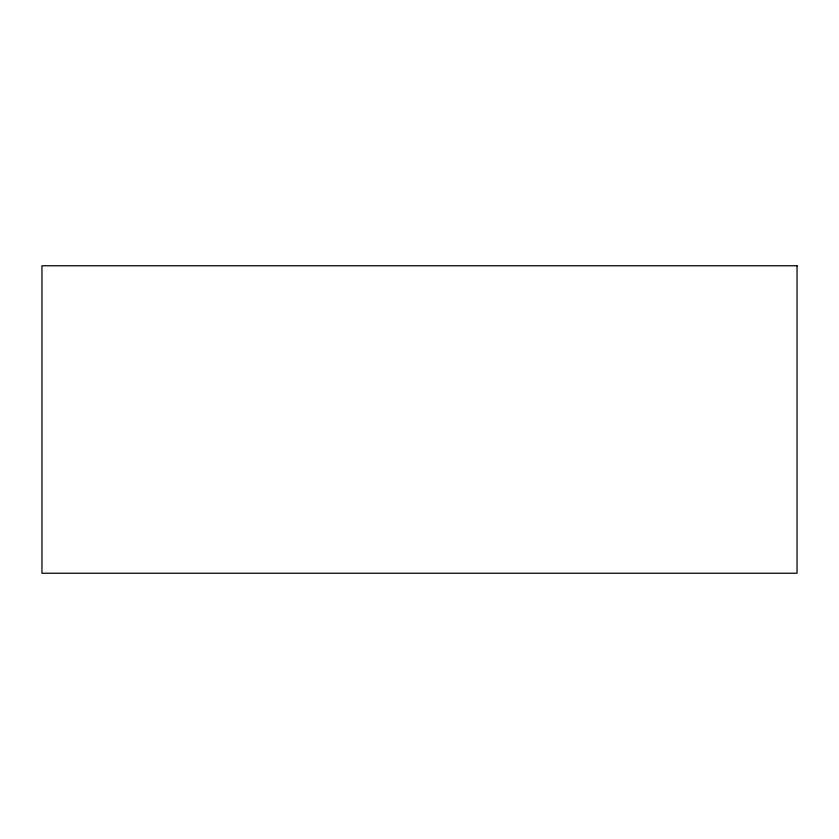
<?xml version="1.0" encoding="UTF-8"?>
<svg xmlns="http://www.w3.org/2000/svg" width="839" height="839" viewBox="0 0 839 839"><rect width="100%" height="100%" fill="white"/><g stroke="black" fill="none" stroke-linecap="round" stroke-linejoin="round"><path stroke-width="1.26" d="M797.05 265.764L41.95 265.764L41.95 573.236L797.05 573.236L797.05 265.764"/></g></svg>
